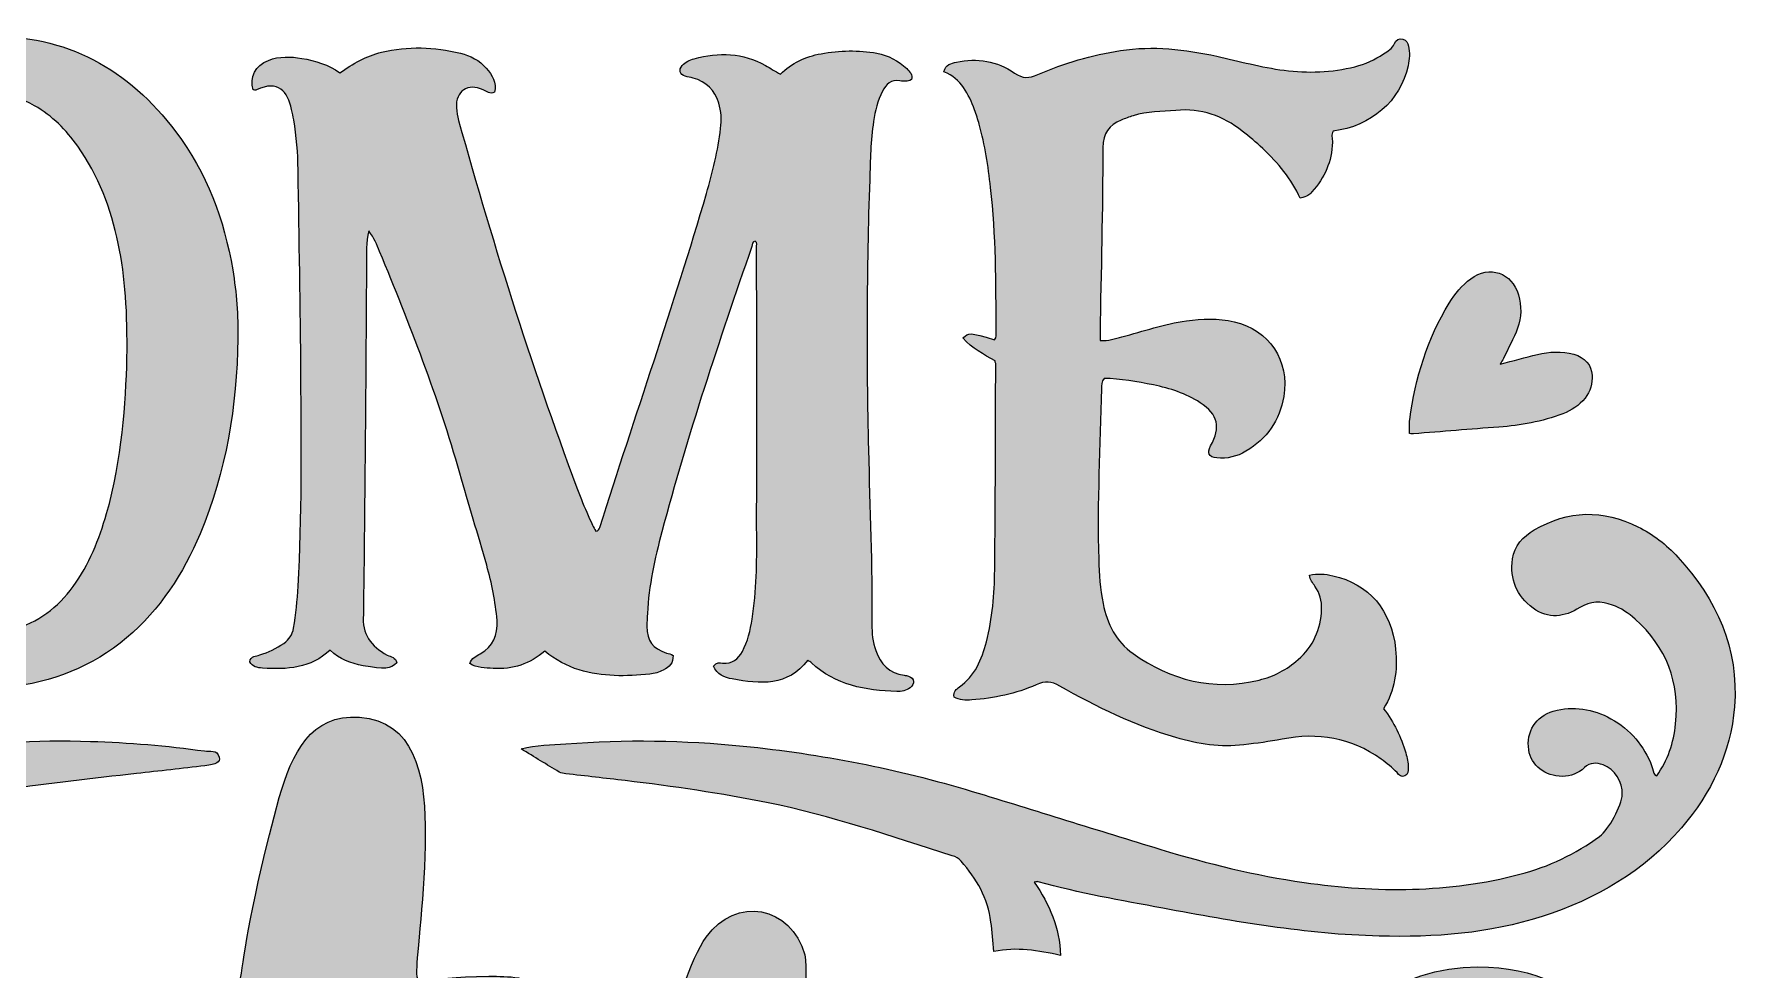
# Model space of a CAD drawing. Header units: inches. Extents: x 38 to 1024, y -1034 to -45.
# Drawn here: x 431 to 1024, y -369 to -45 of the extents above; entities that cross this region are included whole.
import ezdxf

# ---------------------------------------------------------------- set-up
doc = ezdxf.new("R2010")
doc.units = ezdxf.units.IN
doc.header["$MEASUREMENT"] = 0
doc.layers.add('Layer 1', color=7, linetype='Continuous')

# ---------------------------------------------------------------- blocks, each defined once
blk = doc.blocks.new('block 6')
at = {"layer": 'Layer 1', "true_color": 0x2b568d}
h = blk.add_hatch(color=167, dxfattribs=at)
h.dxf.hatch_style = 2
edge = h.paths.add_edge_path()
edge.add_spline(control_points=[(479.91, -78.75), (463.51, -57.09), (442.11, -44.99), (414.37, -45.73), (393.4, -46.29), (375.93, -54.36), (362.31, -70.43), (353.99, -80.24), (348.21, -91.49), (344.13, -103.6), (333.36, -135.49), (332.42, -167.88), (339.7, -200.58), (343.19, -216.27), (349.01, -231.01), (358.68, -244.01), (367.2, -255.46), (377.93, -263.99), (391.64, -268.41), (401.43, -271.56), (411.44, -272.09), (421.64, -270.98), (437.08, -269.29), (450.93, -263.93), (462.84, -253.86), (474.45, -244.06), (482.45, -231.69), (488.3, -217.84), (497.41, -196.27), (500.97, -173.61), (501.37, -150.35), (501.51, -142.36), (500.91, -134.43), (499.58, -126.56), (496.64, -109.14), (490.63, -92.91), (479.91, -78.75)], knot_values=[0, 0, 0, 0, 1, 1, 1, 2, 2, 2, 3, 3, 3, 4, 4, 4, 5, 5, 5, 6, 6, 6, 7, 7, 7, 8, 8, 8, 9, 9, 9, 10, 10, 10, 11, 11, 11, 12, 12, 12, 12], degree=3, periodic=1)
edge = h.paths.add_edge_path()
edge.add_spline(control_points=[(462.98, -157.04), (462.57, -172.68), (461.31, -192.02), (455.91, -210.85), (453.34, -219.85), (449.89, -228.46), (444.34, -236.08), (439.02, -243.37), (432.26, -248.62), (423.33, -250.93), (414.07, -253.33), (406.01, -251.31), (398.95, -244.98), (394.16, -240.69), (390.62, -235.46), (387.73, -229.77), (382.3, -219.09), (379.3, -207.64), (377.31, -195.9), (374.45, -179.09), (373.57, -162.13), (374.21, -145.12), (374.82, -128.73), (377.43, -112.67), (383.85, -97.43), (387.28, -89.29), (391.69, -81.75), (398.16, -75.6), (403.37, -70.65), (409.35, -67.3), (416.68, -66.53), (421.87, -65.99), (426.56, -67.14), (431, -69.71), (437.08, -73.21), (441.89, -78.08), (445.93, -83.72), (453.21, -93.87), (457.37, -105.33), (459.94, -117.45), (462.44, -129.25), (463.16, -141.21), (462.98, -157.04)], knot_values=[0, 0, 0, 0, 1, 1, 1, 2, 2, 2, 3, 3, 3, 4, 4, 4, 5, 5, 5, 6, 6, 6, 7, 7, 7, 8, 8, 8, 9, 9, 9, 10, 10, 10, 11, 11, 11, 12, 12, 12, 13, 13, 13, 14, 14, 14, 14], degree=3, periodic=1)
h = blk.add_hatch(color=167, dxfattribs=at)
h.dxf.hatch_style = 2
edge = h.paths.add_edge_path()
edge.add_spline(control_points=[(897.98, -278.39), (901.88, -272.05), (902.86, -265.09), (902.15, -257.79), (900.84, -244.45), (892.91, -235.13), (880.38, -232.37), (877.79, -231.8), (875.15, -231.45), (872.32, -232.21), (872.53, -233.88), (873.47, -234.87), (874.21, -235.94), (875.88, -238.36), (876.64, -241.03), (876.54, -243.96), (876.3, -250.93), (873.61, -256.76), (868.4, -261.41), (864.5, -264.9), (859.96, -267.23), (854.91, -268.46), (838.91, -272.37), (824.42, -268.52), (811.24, -259.31), (805.35, -255.2), (802.31, -248.98), (800.87, -242.01), (799.82, -236.96), (799.58, -231.84), (799.39, -226.72), (798.69, -207.01), (799.94, -187.33), (800.32, -167.63), (800.34, -166.47), (800.21, -165.22), (801.2, -164.06), (806.94, -164.24), (812.65, -165.13), (818.31, -166.34), (824.01, -167.56), (829.56, -169.21), (834.46, -172.49), (840.74, -176.68), (841.72, -180.86), (838.1, -187.46), (836.77, -189.88), (837.47, -191.32), (840.22, -191.6), (843.82, -191.96), (847.22, -191.14), (850.32, -189.3), (857.59, -184.99), (861.98, -178.61), (863.41, -170.29), (865.54, -157.96), (858.38, -147.3), (846.21, -144.5), (840.74, -143.24), (835.23, -143.37), (829.72, -144.13), (822.08, -145.19), (814.82, -147.81), (807.38, -149.7), (805.05, -150.29), (802.77, -151.21), (799.82, -150.91), (799.82, -149.89), (799.81, -149.24), (799.82, -148.58), (800.19, -127.13), (800.74, -105.68), (800.81, -84.23), (800.82, -79.17), (802.93, -76.47), (807.13, -74.7), (808.49, -74.13), (809.89, -73.62), (811.3, -73.18), (816.12, -71.69), (821.14, -71.77), (826.11, -71.32), (834.81, -70.54), (842.34, -73.19), (849.07, -78.49), (851.5, -80.41), (853.9, -82.4), (856.14, -84.53), (861.44, -89.55), (866.13, -95.07), (869.16, -101.73), (871.9, -100.83), (871.95, -100.87), (873.15, -99.53), (877.55, -94.65), (880.12, -89.01), (880.26, -82.35), (880.28, -81.06), (879.76, -79.69), (880.53, -78.48), (893.68, -76.9), (903.8, -68.05), (906.47, -55.88), (906.97, -53.6), (907.1, -51.33), (906.58, -49.07), (906.34, -48.01), (905.92, -46.94), (904.68, -46.67), (903.31, -46.38), (902.2, -46.9), (901.71, -48.18), (901.01, -49.99), (899.42, -50.79), (898, -51.76), (894.96, -53.82), (891.63, -55.3), (888.08, -56.2), (880, -58.26), (871.8, -58.47), (863.57, -57.44), (855.66, -56.46), (847.99, -54.26), (840.22, -52.57), (829.21, -50.18), (818.15, -48.9), (806.89, -50.61), (796.96, -52.11), (787.43, -55), (778.24, -58.96), (775.23, -60.26), (773.08, -60.36), (770.19, -58.39), (764.17, -54.29), (757.31, -53.03), (750.09, -54.62), (748.32, -55.01), (746.42, -55.44), (745.79, -57.93), (751.85, -60.43), (754.31, -65.66), (756.39, -71.15), (757.01, -72.79), (757.52, -74.47), (758, -76.15), (760.04, -83.31), (761.11, -90.65), (761.94, -98.03), (763.79, -114.55), (763.84, -131.15), (763.84, -147.75), (763.84, -148.75), (764.18, -149.88), (763.28, -150.71), (754.49, -148.11), (754.49, -148.11), (752.36, -150.05), (755.38, -153.79), (759.71, -155.74), (763.48, -158.05), (763.61, -158.61), (763.72, -158.87), (763.72, -159.12), (763.63, -182.88), (763.63, -206.63), (763.36, -230.38), (763.26, -238.73), (762.6, -247.08), (760.49, -255.24), (758.89, -261.38), (756.55, -267), (751.13, -270.86), (750.09, -271.6), (748.88, -272.47), (749.34, -274.37), (751.16, -275.47), (753.3, -275.49), (755.43, -275.34), (763.15, -274.78), (770.69, -273.24), (777.75, -270.07), (780.79, -268.7), (783.02, -268.92), (785.87, -270.55), (798.65, -277.85), (811.88, -284.19), (826.07, -288.36), (833.8, -290.63), (841.6, -291.86), (849.63, -290.89), (854.05, -290.36), (858.47, -289.79), (862.84, -288.94), (875.23, -286.52), (886.71, -288.32), (897.09, -295.8), (899.07, -297.22), (900.97, -298.72), (902.63, -300.51), (903.37, -301.31), (904.1, -302.22), (905.37, -301.63), (906.57, -301.07), (906.52, -299.88), (906.52, -298.83), (906.5, -297.07), (906.18, -295.35), (905.67, -293.66), (904.03, -288.18), (901.6, -283.1), (897.98, -278.39)], knot_values=[0, 0, 0, 0, 1, 1, 1, 2, 2, 2, 3, 3, 3, 4, 4, 4, 5, 5, 5, 6, 6, 6, 7, 7, 7, 8, 8, 8, 9, 9, 9, 10, 10, 10, 11, 11, 11, 12, 12, 12, 13, 13, 13, 14, 14, 14, 15, 15, 15, 16, 16, 16, 17, 17, 17, 18, 18, 18, 19, 19, 19, 20, 20, 20, 21, 21, 21, 22, 22, 22, 23, 23, 23, 24, 24, 24, 25, 25, 25, 26, 26, 26, 27, 27, 27, 28, 28, 28, 29, 29, 29, 30, 30, 30, 31, 31, 31, 32, 32, 32, 33, 33, 33, 34, 34, 34, 35, 35, 35, 36, 36, 36, 37, 37, 37, 38, 38, 38, 39, 39, 39, 40, 40, 40, 41, 41, 41, 42, 42, 42, 43, 43, 43, 44, 44, 44, 45, 45, 45, 46, 46, 46, 47, 47, 47, 48, 48, 48, 49, 49, 49, 50, 50, 50, 51, 51, 51, 52, 52, 52, 53, 53, 53, 54, 54, 54, 55, 55, 55, 56, 56, 56, 57, 57, 57, 58, 58, 58, 59, 59, 59, 60, 60, 60, 61, 61, 61, 62, 62, 62, 63, 63, 63, 64, 64, 64, 65, 65, 65, 66, 66, 66, 67, 67, 67, 68, 68, 68, 69, 69, 69, 70, 70, 70, 70], degree=3, periodic=1)
h = blk.add_hatch(color=167, dxfattribs=at)
h.dxf.hatch_style = 2
edge = h.paths.add_edge_path()
edge.add_spline(control_points=[(733.57, -267.11), (733.08, -266.92), (732.52, -266.9), (731.98, -266.83), (726.88, -266.1), (723.83, -263.01), (722.18, -258.3), (721.13, -255.33), (720.81, -252.26), (720.84, -249.14), (721.01, -229.03), (720.14, -208.93), (719.66, -188.83), (718.93, -157.65), (719.02, -126.49), (720.08, -95.33), (720.3, -88.59), (720.44, -81.83), (721.41, -75.14), (721.94, -71.52), (722.86, -68.01), (724.49, -64.71), (725.74, -62.18), (727.5, -60.65), (730.57, -61.09), (731.86, -61.27), (733.26, -61.52), (734.51, -60.69), (735.1, -58.94), (733.98, -57.85), (732.89, -56.87), (729.94, -54.21), (726.52, -52.21), (722.6, -51.54), (716.17, -50.44), (709.7, -50.5), (703.26, -51.71), (697.87, -52.72), (693.04, -54.92), (689.16, -58.83), (687.26, -57.71), (685.66, -56.73), (684.03, -55.8), (676.15, -51.3), (667.86, -51.13), (659.35, -53.47), (657.78, -53.89), (656.24, -54.47), (655.18, -55.8), (653.89, -57.4), (654.33, -58.89), (656.24, -59.48), (657.14, -59.75), (658.09, -59.86), (659, -60.12), (663.48, -61.44), (666.51, -64.31), (667.83, -68.78), (668.68, -71.64), (668.87, -74.59), (668.49, -77.6), (667.54, -85.26), (665.73, -92.72), (663.58, -100.1), (652.24, -138.94), (638.88, -177.13), (626.62, -215.67), (626.43, -216.24), (626.3, -216.98), (625.27, -216.91), (624.91, -216.25), (624.48, -215.57), (624.15, -214.84), (622.83, -211.88), (621.41, -208.97), (620.27, -205.94), (603.93, -162.93), (590.11, -119.1), (577.78, -74.79), (577.38, -73.37), (577.14, -71.88), (577.04, -70.41), (576.64, -64.61), (581, -61.72), (586.31, -64.23), (587.49, -64.78), (588.54, -65.82), (590.19, -65.04), (591.02, -61.72), (589.37, -59.13), (587.35, -56.75), (585, -53.97), (581.82, -52.42), (578.38, -51.55), (569.34, -49.27), (560.26, -49.06), (551.14, -51.21), (545.79, -52.47), (541.16, -55.17), (536.72, -58.37), (532.69, -55.45), (528.19, -54.1), (523.52, -53.33), (519.64, -52.7), (515.71, -52.53), (511.94, -54.02), (507.4, -55.8), (505.33, -59.86), (506.65, -64.25), (507.02, -64.25), (507.48, -64.38), (507.81, -64.23), (515.32, -60.66), (518.6, -64.77), (519.97, -71.04), (520.23, -72.22), (520.52, -73.4), (520.72, -74.6), (521.69, -80.33), (522.12, -86.11), (522.21, -91.92), (522.55, -115.67), (523.04, -139.41), (523.17, -163.16), (523.31, -187.45), (523.61, -211.75), (522.21, -236.03), (521.93, -240.87), (521.5, -245.71), (520.64, -250.5), (520.24, -252.75), (519.17, -254.46), (517.27, -255.78), (514.69, -257.57), (511.93, -258.87), (508.93, -259.79), (507.64, -260.18), (505.86, -260.11), (505.45, -262.11), (506.41, -263.91), (508.17, -264.21), (509.9, -264.33), (518.39, -264.94), (526.62, -264.43), (533.26, -258.09), (536.6, -261.36), (540.53, -262.74), (544.69, -263.5), (552.24, -264.89), (554.17, -264.68), (556.38, -262.46), (556.05, -260.65), (554.33, -260.46), (553.1, -259.81), (547.43, -256.83), (544.27, -252.44), (544.81, -245.81), (544.88, -244.87), (544.85, -243.92), (544.86, -242.97), (545.08, -221.92), (545.33, -200.87), (545.51, -179.82), (545.68, -161.33), (545.73, -142.84), (545.93, -124.35), (545.97, -120.78), (545.69, -117.15), (546.66, -113), (548.55, -115.46), (549.49, -117.84), (550.45, -120.14), (560.9, -145.3), (570.75, -170.68), (578.19, -196.93), (581.21, -207.56), (584.5, -218.12), (587.5, -228.76), (589.25, -234.99), (590.57, -241.33), (591.07, -247.82), (591.46, -252.87), (589.7, -256.75), (585.27, -259.39), (583.92, -260.19), (582.32, -260.81), (581.61, -262.8), (584.15, -264.29), (586.96, -264.25), (589.76, -264.43), (596.51, -264.87), (602.47, -262.87), (607.62, -258.5), (611.35, -261.48), (615.24, -263.66), (619.52, -264.96), (627.55, -267.4), (635.77, -267.24), (644, -266.43), (645.57, -266.27), (647.17, -265.7), (648.61, -265.02), (650.66, -264.07), (652.18, -262.58), (652, -260.02), (651.39, -259.36), (650.52, -259.37), (649.77, -259.12), (644.9, -257.49), (643.06, -255.03), (642.97, -249.86), (642.94, -248.38), (643.09, -246.9), (643.15, -245.42), (643.58, -235.79), (645.69, -226.45), (648.14, -217.18), (656.96, -183.79), (668, -151.09), (679.26, -118.46), (679.51, -117.75), (679.43, -116.79), (680.48, -116.55), (681.21, -117.15), (680.92, -118), (680.92, -118.72), (680.98, -141.4), (681.03, -164.07), (681.05, -186.75), (681.05, -197.14), (680.89, -207.53), (680.97, -217.92), (681.05, -227.78), (680.95, -237.62), (679.39, -247.39), (678.76, -251.26), (677.91, -255.08), (676, -258.56), (674.54, -261.23), (672.51, -263), (669.18, -262.59), (668.13, -262.46), (667.01, -262.32), (666.05, -263.61), (667.08, -266.6), (669.84, -267.6), (672.51, -268.1), (682.16, -269.92), (691.69, -270.69), (698.64, -261.64), (699.26, -262.04), (699.63, -262.2), (699.91, -262.46), (708.22, -270.36), (718.63, -272.05), (729.47, -272.41), (731.1, -272.47), (732.73, -272.15), (734.08, -271.14), (735.85, -269.82), (735.59, -267.87), (733.57, -267.11)], knot_values=[0, 0, 0, 0, 1, 1, 1, 2, 2, 2, 3, 3, 3, 4, 4, 4, 5, 5, 5, 6, 6, 6, 7, 7, 7, 8, 8, 8, 9, 9, 9, 10, 10, 10, 11, 11, 11, 12, 12, 12, 13, 13, 13, 14, 14, 14, 15, 15, 15, 16, 16, 16, 17, 17, 17, 18, 18, 18, 19, 19, 19, 20, 20, 20, 21, 21, 21, 22, 22, 22, 23, 23, 23, 24, 24, 24, 25, 25, 25, 26, 26, 26, 27, 27, 27, 28, 28, 28, 29, 29, 29, 30, 30, 30, 31, 31, 31, 32, 32, 32, 33, 33, 33, 34, 34, 34, 35, 35, 35, 36, 36, 36, 37, 37, 37, 38, 38, 38, 39, 39, 39, 40, 40, 40, 41, 41, 41, 42, 42, 42, 43, 43, 43, 44, 44, 44, 45, 45, 45, 46, 46, 46, 47, 47, 47, 48, 48, 48, 49, 49, 49, 50, 50, 50, 51, 51, 51, 52, 52, 52, 53, 53, 53, 54, 54, 54, 55, 55, 55, 56, 56, 56, 57, 57, 57, 58, 58, 58, 59, 59, 59, 60, 60, 60, 61, 61, 61, 62, 62, 62, 63, 63, 63, 64, 64, 64, 65, 65, 65, 66, 66, 66, 67, 67, 67, 68, 68, 68, 69, 69, 69, 70, 70, 70, 71, 71, 71, 72, 72, 72, 73, 73, 73, 74, 74, 74, 75, 75, 75, 76, 76, 76, 77, 77, 77, 78, 78, 78, 79, 79, 79, 80, 80, 80, 81, 81, 81, 82, 82, 82, 83, 83, 83, 84, 84, 84, 85, 85, 85, 86, 86, 86, 87, 87, 87, 87], degree=3, periodic=1)
at = {"layer": 'Layer 1', "lineweight": 0}
for points, knots in [([(479.91, -78.75), (463.51, -57.09), (442.11, -44.99), (414.37, -45.73), (393.4, -46.29), (375.93, -54.36), (362.31, -70.43), (353.99, -80.24), (348.21, -91.49), (344.13, -103.6), (333.36, -135.49), (332.42, -167.88), (339.7, -200.58), (343.19, -216.27), (349.01, -231.01), (358.68, -244.01), (367.2, -255.46), (377.93, -263.99), (391.64, -268.41), (401.43, -271.56), (411.44, -272.09), (421.64, -270.98), (437.08, -269.29), (450.93, -263.93), (462.84, -253.86), (474.45, -244.06), (482.45, -231.69), (488.3, -217.84), (497.41, -196.27), (500.97, -173.61), (501.37, -150.35), (501.51, -142.36), (500.91, -134.43), (499.58, -126.56), (496.64, -109.14), (490.63, -92.91), (479.91, -78.75)], [0, 0, 0, 0, 1, 1, 1, 2, 2, 2, 3, 3, 3, 4, 4, 4, 5, 5, 5, 6, 6, 6, 7, 7, 7, 8, 8, 8, 9, 9, 9, 10, 10, 10, 11, 11, 11, 12, 12, 12, 12]), ([(897.98, -278.39), (901.88, -272.05), (902.86, -265.09), (902.15, -257.79), (900.84, -244.45), (892.91, -235.13), (880.38, -232.37), (877.79, -231.8), (875.15, -231.45), (872.32, -232.21), (872.53, -233.88), (873.47, -234.87), (874.21, -235.94), (875.88, -238.36), (876.64, -241.03), (876.54, -243.96), (876.3, -250.93), (873.61, -256.76), (868.4, -261.41), (864.5, -264.9), (859.96, -267.23), (854.91, -268.46), (838.91, -272.37), (824.42, -268.52), (811.24, -259.31), (805.35, -255.2), (802.31, -248.98), (800.87, -242.01), (799.82, -236.96), (799.58, -231.84), (799.39, -226.72), (798.69, -207.01), (799.94, -187.33), (800.32, -167.63), (800.34, -166.47), (800.21, -165.22), (801.2, -164.06), (806.94, -164.24), (812.65, -165.13), (818.31, -166.34), (824.01, -167.56), (829.56, -169.21), (834.46, -172.49), (840.74, -176.68), (841.72, -180.86), (838.1, -187.46), (836.77, -189.88), (837.47, -191.32), (840.22, -191.6), (843.82, -191.96), (847.22, -191.14), (850.32, -189.3), (857.59, -184.99), (861.98, -178.61), (863.41, -170.29), (865.54, -157.96), (858.38, -147.3), (846.21, -144.5), (840.74, -143.24), (835.23, -143.37), (829.72, -144.13), (822.08, -145.19), (814.82, -147.81), (807.38, -149.7), (805.05, -150.29), (802.77, -151.21), (799.82, -150.91), (799.82, -149.89), (799.81, -149.24), (799.82, -148.58), (800.19, -127.13), (800.74, -105.68), (800.81, -84.23), (800.82, -79.17), (802.93, -76.47), (807.13, -74.7), (808.49, -74.13), (809.89, -73.62), (811.3, -73.18), (816.12, -71.69), (821.14, -71.77), (826.11, -71.32), (834.81, -70.54), (842.34, -73.19), (849.07, -78.49), (851.5, -80.41), (853.9, -82.4), (856.14, -84.53), (861.44, -89.55), (866.13, -95.07), (869.16, -101.73), (871.9, -100.83), (871.95, -100.87), (873.15, -99.53), (877.55, -94.65), (880.12, -89.01), (880.26, -82.35), (880.28, -81.06), (879.76, -79.69), (880.53, -78.48), (893.68, -76.9), (903.8, -68.05), (906.47, -55.88), (906.97, -53.6), (907.1, -51.33), (906.58, -49.07), (906.34, -48.01), (905.92, -46.94), (904.68, -46.67), (903.31, -46.38), (902.2, -46.9), (901.71, -48.18), (901.01, -49.99), (899.42, -50.79), (898, -51.76), (894.96, -53.82), (891.63, -55.3), (888.08, -56.2), (880, -58.26), (871.8, -58.47), (863.57, -57.44), (855.66, -56.46), (847.99, -54.26), (840.22, -52.57), (829.21, -50.18), (818.15, -48.9), (806.89, -50.61), (796.96, -52.11), (787.43, -55), (778.24, -58.96), (775.23, -60.26), (773.08, -60.36), (770.19, -58.39), (764.17, -54.29), (757.31, -53.03), (750.09, -54.62), (748.32, -55.01), (746.42, -55.44), (745.79, -57.93), (751.85, -60.43), (754.31, -65.66), (756.39, -71.15), (757.01, -72.79), (757.52, -74.47), (758, -76.15), (760.04, -83.31), (761.11, -90.65), (761.94, -98.03), (763.79, -114.55), (763.84, -131.15), (763.84, -147.75), (763.84, -148.75), (764.18, -149.88), (763.28, -150.71), (754.49, -148.11), (754.49, -148.11), (752.36, -150.05), (755.38, -153.79), (759.71, -155.74), (763.48, -158.05), (763.61, -158.61), (763.72, -158.87), (763.72, -159.12), (763.63, -182.88), (763.63, -206.63), (763.36, -230.38), (763.26, -238.73), (762.6, -247.08), (760.49, -255.24), (758.89, -261.38), (756.55, -267), (751.13, -270.86), (750.09, -271.6), (748.88, -272.47), (749.34, -274.37), (751.16, -275.47), (753.3, -275.49), (755.43, -275.34), (763.15, -274.78), (770.69, -273.24), (777.75, -270.07), (780.79, -268.7), (783.02, -268.92), (785.87, -270.55), (798.65, -277.85), (811.88, -284.19), (826.07, -288.36), (833.8, -290.63), (841.6, -291.86), (849.63, -290.89), (854.05, -290.36), (858.47, -289.79), (862.84, -288.94), (875.23, -286.52), (886.71, -288.32), (897.09, -295.8), (899.07, -297.22), (900.97, -298.72), (902.63, -300.51), (903.37, -301.31), (904.1, -302.22), (905.37, -301.63), (906.57, -301.07), (906.52, -299.88), (906.52, -298.83), (906.5, -297.07), (906.18, -295.35), (905.67, -293.66), (904.03, -288.18), (901.6, -283.1), (897.98, -278.39)], [0, 0, 0, 0, 1, 1, 1, 2, 2, 2, 3, 3, 3, 4, 4, 4, 5, 5, 5, 6, 6, 6, 7, 7, 7, 8, 8, 8, 9, 9, 9, 10, 10, 10, 11, 11, 11, 12, 12, 12, 13, 13, 13, 14, 14, 14, 15, 15, 15, 16, 16, 16, 17, 17, 17, 18, 18, 18, 19, 19, 19, 20, 20, 20, 21, 21, 21, 22, 22, 22, 23, 23, 23, 24, 24, 24, 25, 25, 25, 26, 26, 26, 27, 27, 27, 28, 28, 28, 29, 29, 29, 30, 30, 30, 31, 31, 31, 32, 32, 32, 33, 33, 33, 34, 34, 34, 35, 35, 35, 36, 36, 36, 37, 37, 37, 38, 38, 38, 39, 39, 39, 40, 40, 40, 41, 41, 41, 42, 42, 42, 43, 43, 43, 44, 44, 44, 45, 45, 45, 46, 46, 46, 47, 47, 47, 48, 48, 48, 49, 49, 49, 50, 50, 50, 51, 51, 51, 52, 52, 52, 53, 53, 53, 54, 54, 54, 55, 55, 55, 56, 56, 56, 57, 57, 57, 58, 58, 58, 59, 59, 59, 60, 60, 60, 61, 61, 61, 62, 62, 62, 63, 63, 63, 64, 64, 64, 65, 65, 65, 66, 66, 66, 67, 67, 67, 68, 68, 68, 69, 69, 69, 70, 70, 70, 70]), ([(733.57, -267.11), (733.08, -266.92), (732.52, -266.9), (731.98, -266.83), (726.88, -266.1), (723.83, -263.01), (722.18, -258.3), (721.13, -255.33), (720.81, -252.26), (720.84, -249.14), (721.01, -229.03), (720.14, -208.93), (719.66, -188.83), (718.93, -157.65), (719.02, -126.49), (720.08, -95.33), (720.3, -88.59), (720.44, -81.83), (721.41, -75.14), (721.94, -71.52), (722.86, -68.01), (724.49, -64.71), (725.74, -62.18), (727.5, -60.65), (730.57, -61.09), (731.86, -61.27), (733.26, -61.52), (734.51, -60.69), (735.1, -58.94), (733.98, -57.85), (732.89, -56.87), (729.94, -54.21), (726.52, -52.21), (722.6, -51.54), (716.17, -50.44), (709.7, -50.5), (703.26, -51.71), (697.87, -52.72), (693.04, -54.92), (689.16, -58.83), (687.26, -57.71), (685.66, -56.73), (684.03, -55.8), (676.15, -51.3), (667.86, -51.13), (659.35, -53.47), (657.78, -53.89), (656.24, -54.47), (655.18, -55.8), (653.89, -57.4), (654.33, -58.89), (656.24, -59.48), (657.14, -59.75), (658.09, -59.86), (659, -60.12), (663.48, -61.44), (666.51, -64.31), (667.83, -68.78), (668.68, -71.64), (668.87, -74.59), (668.49, -77.6), (667.54, -85.26), (665.73, -92.72), (663.58, -100.1), (652.24, -138.94), (638.88, -177.13), (626.62, -215.67), (626.43, -216.24), (626.3, -216.98), (625.27, -216.91), (624.91, -216.25), (624.48, -215.57), (624.15, -214.84), (622.83, -211.88), (621.41, -208.97), (620.27, -205.94), (603.93, -162.93), (590.11, -119.1), (577.78, -74.79), (577.38, -73.37), (577.14, -71.88), (577.04, -70.41), (576.64, -64.61), (581, -61.72), (586.31, -64.23), (587.49, -64.78), (588.54, -65.82), (590.19, -65.04), (591.02, -61.72), (589.37, -59.13), (587.35, -56.75), (585, -53.97), (581.82, -52.42), (578.38, -51.55), (569.34, -49.27), (560.26, -49.06), (551.14, -51.21), (545.79, -52.47), (541.16, -55.17), (536.72, -58.37), (532.69, -55.45), (528.19, -54.1), (523.52, -53.33), (519.64, -52.7), (515.71, -52.53), (511.94, -54.02), (507.4, -55.8), (505.33, -59.86), (506.65, -64.25), (507.02, -64.25), (507.48, -64.38), (507.81, -64.23), (515.32, -60.66), (518.6, -64.77), (519.97, -71.04), (520.23, -72.22), (520.52, -73.4), (520.72, -74.6), (521.69, -80.33), (522.12, -86.11), (522.21, -91.92), (522.55, -115.67), (523.04, -139.41), (523.17, -163.16), (523.31, -187.45), (523.61, -211.75), (522.21, -236.03), (521.93, -240.87), (521.5, -245.71), (520.64, -250.5), (520.24, -252.75), (519.17, -254.46), (517.27, -255.78), (514.69, -257.57), (511.93, -258.87), (508.93, -259.79), (507.64, -260.18), (505.86, -260.11), (505.45, -262.11), (506.41, -263.91), (508.17, -264.21), (509.9, -264.33), (518.39, -264.94), (526.62, -264.43), (533.26, -258.09), (536.6, -261.36), (540.53, -262.74), (544.69, -263.5), (552.24, -264.89), (554.17, -264.68), (556.38, -262.46), (556.05, -260.65), (554.33, -260.46), (553.1, -259.81), (547.43, -256.83), (544.27, -252.44), (544.81, -245.81), (544.88, -244.87), (544.85, -243.92), (544.86, -242.97), (545.08, -221.92), (545.33, -200.87), (545.51, -179.82), (545.68, -161.33), (545.73, -142.84), (545.93, -124.35), (545.97, -120.78), (545.69, -117.15), (546.66, -113), (548.55, -115.46), (549.49, -117.84), (550.45, -120.14), (560.9, -145.3), (570.75, -170.68), (578.19, -196.93), (581.21, -207.56), (584.5, -218.12), (587.5, -228.76), (589.25, -234.99), (590.57, -241.33), (591.07, -247.82), (591.46, -252.87), (589.7, -256.75), (585.27, -259.39), (583.92, -260.19), (582.32, -260.81), (581.61, -262.8), (584.15, -264.29), (586.96, -264.25), (589.76, -264.43), (596.51, -264.87), (602.47, -262.87), (607.62, -258.5), (611.35, -261.48), (615.24, -263.66), (619.52, -264.96), (627.55, -267.4), (635.77, -267.24), (644, -266.43), (645.57, -266.27), (647.17, -265.7), (648.61, -265.02), (650.66, -264.07), (652.18, -262.58), (652, -260.02), (651.39, -259.36), (650.52, -259.37), (649.77, -259.12), (644.9, -257.49), (643.06, -255.03), (642.97, -249.86), (642.94, -248.38), (643.09, -246.9), (643.15, -245.42), (643.58, -235.79), (645.69, -226.45), (648.14, -217.18), (656.96, -183.79), (668, -151.09), (679.26, -118.46), (679.51, -117.75), (679.43, -116.79), (680.48, -116.55), (681.21, -117.15), (680.92, -118), (680.92, -118.72), (680.98, -141.4), (681.03, -164.07), (681.05, -186.75), (681.05, -197.14), (680.89, -207.53), (680.97, -217.92), (681.05, -227.78), (680.95, -237.62), (679.39, -247.39), (678.76, -251.26), (677.91, -255.08), (676, -258.56), (674.54, -261.23), (672.51, -263), (669.18, -262.59), (668.13, -262.46), (667.01, -262.32), (666.05, -263.61), (667.08, -266.6), (669.84, -267.6), (672.51, -268.1), (682.16, -269.92), (691.69, -270.69), (698.64, -261.64), (699.26, -262.04), (699.63, -262.2), (699.91, -262.46), (708.22, -270.36), (718.63, -272.05), (729.47, -272.41), (731.1, -272.47), (732.73, -272.15), (734.08, -271.14), (735.85, -269.82), (735.59, -267.87), (733.57, -267.11)], [0, 0, 0, 0, 1, 1, 1, 2, 2, 2, 3, 3, 3, 4, 4, 4, 5, 5, 5, 6, 6, 6, 7, 7, 7, 8, 8, 8, 9, 9, 9, 10, 10, 10, 11, 11, 11, 12, 12, 12, 13, 13, 13, 14, 14, 14, 15, 15, 15, 16, 16, 16, 17, 17, 17, 18, 18, 18, 19, 19, 19, 20, 20, 20, 21, 21, 21, 22, 22, 22, 23, 23, 23, 24, 24, 24, 25, 25, 25, 26, 26, 26, 27, 27, 27, 28, 28, 28, 29, 29, 29, 30, 30, 30, 31, 31, 31, 32, 32, 32, 33, 33, 33, 34, 34, 34, 35, 35, 35, 36, 36, 36, 37, 37, 37, 38, 38, 38, 39, 39, 39, 40, 40, 40, 41, 41, 41, 42, 42, 42, 43, 43, 43, 44, 44, 44, 45, 45, 45, 46, 46, 46, 47, 47, 47, 48, 48, 48, 49, 49, 49, 50, 50, 50, 51, 51, 51, 52, 52, 52, 53, 53, 53, 54, 54, 54, 55, 55, 55, 56, 56, 56, 57, 57, 57, 58, 58, 58, 59, 59, 59, 60, 60, 60, 61, 61, 61, 62, 62, 62, 63, 63, 63, 64, 64, 64, 65, 65, 65, 66, 66, 66, 67, 67, 67, 68, 68, 68, 69, 69, 69, 70, 70, 70, 71, 71, 71, 72, 72, 72, 73, 73, 73, 74, 74, 74, 75, 75, 75, 76, 76, 76, 77, 77, 77, 78, 78, 78, 79, 79, 79, 80, 80, 80, 81, 81, 81, 82, 82, 82, 83, 83, 83, 84, 84, 84, 85, 85, 85, 86, 86, 86, 87, 87, 87, 87]), ([(462.98, -157.04), (462.57, -172.68), (461.31, -192.02), (455.91, -210.85), (453.34, -219.85), (449.89, -228.46), (444.34, -236.08), (439.02, -243.37), (432.26, -248.62), (423.33, -250.93), (414.07, -253.33), (406.01, -251.31), (398.95, -244.98), (394.16, -240.69), (390.62, -235.46), (387.73, -229.77), (382.3, -219.09), (379.3, -207.64), (377.31, -195.9), (374.45, -179.09), (373.57, -162.13), (374.21, -145.12), (374.82, -128.73), (377.43, -112.67), (383.85, -97.43), (387.28, -89.29), (391.69, -81.75), (398.16, -75.6), (403.37, -70.65), (409.35, -67.3), (416.68, -66.53), (421.87, -65.99), (426.56, -67.14), (431, -69.71), (437.08, -73.21), (441.89, -78.08), (445.93, -83.72), (453.21, -93.87), (457.37, -105.33), (459.94, -117.45), (462.44, -129.25), (463.16, -141.21), (462.98, -157.04)], [0, 0, 0, 0, 1, 1, 1, 2, 2, 2, 3, 3, 3, 4, 4, 4, 5, 5, 5, 6, 6, 6, 7, 7, 7, 8, 8, 8, 9, 9, 9, 10, 10, 10, 11, 11, 11, 12, 12, 12, 13, 13, 13, 14, 14, 14, 14])]:
    blk.add_open_spline(points, degree=3, knots=knots, dxfattribs=at)
blk = doc.blocks.new('block 7')
at = {"layer": 'Layer 1', "true_color": 0x2b568d}
h = blk.add_hatch(color=167, dxfattribs=at)
h.dxf.hatch_style = 2
edge = h.paths.add_edge_path()
edge.add_spline(control_points=[(996.92, -511.3), (990.84, -528.6), (940.33, -638.03), (901.98, -638.03), (869.25, -638.03), (860.36, -603.42), (862.23, -564.14), (862.7, -559.46), (862.7, -559.46), (867.38, -560.4), (907.13, -567.88), (969.79, -522.05), (981.01, -432.26), (985.22, -397.19), (971.2, -367.73), (930.51, -367.73), (876.8, -367.73), (833.44, -436.6), (818.67, -508.98), (818.38, -509.44), (818.07, -509.86), (817.81, -510.36), (814.54, -516.91), (767.77, -630.55), (757.95, -630.55), (748.13, -630.55), (780.87, -511.76), (761.23, -477.16), (752.81, -462.19), (736.44, -457.52), (721.01, -465.93), (701.83, -476.69), (685.93, -504.28), (675.64, -522.52), (675.64, -522.52), (701.37, -378.48), (697.63, -363.52), (692.95, -346.68), (673.77, -342.94), (663.48, -357.44), (653.05, -371.92), (640, -428.48), (630.69, -489.34), (615.92, -523.94), (584.58, -606.89), (562.76, -629.21), (558.79, -633.18), (558.23, -633.18), (555.39, -628.07), (551.98, -621.26), (550.28, -613.88), (550.28, -605.94), (547.44, -557.7), (554.25, -462.93), (557.66, -424.9), (558.79, -414.69), (557.66, -418.09), (582.06, -415.82), (589.44, -415.26), (596.25, -414.69), (602.49, -411.85), (622.92, -402.77), (620.08, -376.1), (598.52, -371.56), (595.11, -370.99), (591.71, -370.99), (588.3, -370.99), (563.9, -370.99), (562.76, -376.1), (563.33, -367.59), (563.33, -361.91), (566.74, -336.94), (566.17, -318.78), (566.17, -301.19), (562.2, -282.46), (543.47, -281.32), (526.44, -280.19), (520.2, -293.81), (515.66, -309.13), (495.8, -382.91), (507.15, -378.37), (494.1, -380.07), (483.31, -382.34), (472.53, -384.04), (461.75, -385.75), (449.83, -388.01), (440.75, -394.83), (441.88, -406.17), (443.59, -416.96), (453.23, -420.93), (464.02, -421.5), (498.07, -422.07), (495.8, -419.8), (494.66, -430.01), (487.29, -507.76), (488.42, -510.6), (488.42, -542.95), (488.42, -562.81), (490.69, -582.67), (494.66, -602.53), (503.18, -644.53), (537.23, -688.8), (574.68, -668.36), (591.71, -658.72), (606.46, -636.02), (613.27, -617.86), (614.77, -614.08), (616.73, -609.25), (619, -603.71), (618.08, -630.94), (619.47, -652.19), (624.2, -661.41), (631.69, -676.38), (651.33, -677.78), (661.15, -664.22), (670.97, -650.19), (712.12, -520.18), (721.94, -520.18), (731.76, -520.18), (709.78, -623.07), (724.28, -655.8), (735.04, -679.18), (765.43, -679.18), (784.14, -653), (792.36, -641.19), (804.47, -616.75), (815.56, -591.62), (823.02, -638.25), (848.79, -673.57), (899.64, -673.57), (960.91, -673.57), (1000.19, -583.31), (1018.9, -519.25), (1024.04, -501.01), (1001.59, -498.2), (996.92, -511.3)], knot_values=[0, 0, 0, 0, 1, 1, 1, 2, 2, 2, 3, 3, 3, 4, 4, 4, 5, 5, 5, 6, 6, 6, 7, 7, 7, 8, 8, 8, 9, 9, 9, 10, 10, 10, 11, 11, 11, 12, 12, 12, 13, 13, 13, 14, 14, 14, 15, 15, 15, 16, 16, 16, 17, 17, 17, 18, 18, 18, 19, 19, 19, 20, 20, 20, 21, 21, 21, 22, 22, 22, 23, 23, 23, 24, 24, 24, 25, 25, 25, 26, 26, 26, 27, 27, 27, 28, 28, 28, 29, 29, 29, 30, 30, 30, 31, 31, 31, 32, 32, 32, 33, 33, 33, 34, 34, 34, 35, 35, 35, 36, 36, 36, 37, 37, 37, 38, 38, 38, 39, 39, 39, 40, 40, 40, 41, 41, 41, 42, 42, 42, 43, 43, 43, 44, 44, 44, 45, 45, 45, 45], degree=3, periodic=1)
edge = h.paths.add_edge_path()
edge.add_spline(control_points=[(871.58, -515.51), (872.05, -511.76), (883.28, -482.3), (897.31, -457.05), (905.26, -443.49), (921.16, -421.51), (935.65, -415.43), (938.46, -421.51), (937.99, -426.65), (937.52, -432.26), (927.23, -504.28), (868.31, -532.34), (871.58, -515.51)], knot_values=[0, 0, 0, 0, 1, 1, 1, 2, 2, 2, 3, 3, 3, 4, 4, 4, 4], degree=3, periodic=1)
at = {"layer": 'Layer 1', "lineweight": 0}
blk.add_open_spline([(996.92, -511.3), (990.84, -528.6), (940.33, -638.03), (901.98, -638.03), (869.25, -638.03), (860.36, -603.42), (862.23, -564.14), (862.7, -559.46), (862.7, -559.46), (867.38, -560.4), (907.13, -567.88), (969.79, -522.05), (981.01, -432.26), (985.22, -397.19), (971.2, -367.73), (930.51, -367.73), (876.8, -367.73), (833.44, -436.6), (818.67, -508.98), (818.38, -509.44), (818.07, -509.86), (817.81, -510.36), (814.54, -516.91), (767.77, -630.55), (757.95, -630.55), (748.13, -630.55), (780.87, -511.76), (761.23, -477.16), (752.81, -462.19), (736.44, -457.52), (721.01, -465.93), (701.83, -476.69), (685.93, -504.28), (675.64, -522.52), (675.64, -522.52), (701.37, -378.48), (697.63, -363.52), (692.95, -346.68), (673.77, -342.94), (663.48, -357.44), (653.05, -371.92), (640, -428.48), (630.69, -489.34), (615.92, -523.94), (584.58, -606.89), (562.76, -629.21), (558.79, -633.18), (558.23, -633.18), (555.39, -628.07), (551.98, -621.26), (550.28, -613.88), (550.28, -605.94), (547.44, -557.7), (554.25, -462.93), (557.66, -424.9), (558.79, -414.69), (557.66, -418.09), (582.06, -415.82), (589.44, -415.26), (596.25, -414.69), (602.49, -411.85), (622.92, -402.77), (620.08, -376.1), (598.52, -371.56), (595.11, -370.99), (591.71, -370.99), (588.3, -370.99), (563.9, -370.99), (562.76, -376.1), (563.33, -367.59), (563.33, -361.91), (566.74, -336.94), (566.17, -318.78), (566.17, -301.19), (562.2, -282.46), (543.47, -281.32), (526.44, -280.19), (520.2, -293.81), (515.66, -309.13), (495.8, -382.91), (507.15, -378.37), (494.1, -380.07), (483.31, -382.34), (472.53, -384.04), (461.75, -385.75), (449.83, -388.01), (440.75, -394.83), (441.88, -406.17), (443.59, -416.96), (453.23, -420.93), (464.02, -421.5), (498.07, -422.07), (495.8, -419.8), (494.66, -430.01), (487.29, -507.76), (488.42, -510.6), (488.42, -542.95), (488.42, -562.81), (490.69, -582.67), (494.66, -602.53), (503.18, -644.53), (537.23, -688.8), (574.68, -668.36), (591.71, -658.72), (606.46, -636.02), (613.27, -617.86), (614.77, -614.08), (616.73, -609.25), (619, -603.71), (618.08, -630.94), (619.47, -652.19), (624.2, -661.41), (631.69, -676.38), (651.33, -677.78), (661.15, -664.22), (670.97, -650.19), (712.12, -520.18), (721.94, -520.18), (731.76, -520.18), (709.78, -623.07), (724.28, -655.8), (735.04, -679.18), (765.43, -679.18), (784.14, -653), (792.36, -641.19), (804.47, -616.75), (815.56, -591.62), (823.02, -638.25), (848.79, -673.57), (899.64, -673.57), (960.91, -673.57), (1000.19, -583.31), (1018.9, -519.25), (1024.04, -501.01), (1001.59, -498.2), (996.92, -511.3)], degree=3, knots=[0, 0, 0, 0, 1, 1, 1, 2, 2, 2, 3, 3, 3, 4, 4, 4, 5, 5, 5, 6, 6, 6, 7, 7, 7, 8, 8, 8, 9, 9, 9, 10, 10, 10, 11, 11, 11, 12, 12, 12, 13, 13, 13, 14, 14, 14, 15, 15, 15, 16, 16, 16, 17, 17, 17, 18, 18, 18, 19, 19, 19, 20, 20, 20, 21, 21, 21, 22, 22, 22, 23, 23, 23, 24, 24, 24, 25, 25, 25, 26, 26, 26, 27, 27, 27, 28, 28, 28, 29, 29, 29, 30, 30, 30, 31, 31, 31, 32, 32, 32, 33, 33, 33, 34, 34, 34, 35, 35, 35, 36, 36, 36, 37, 37, 37, 38, 38, 38, 39, 39, 39, 40, 40, 40, 41, 41, 41, 42, 42, 42, 43, 43, 43, 44, 44, 44, 45, 45, 45, 45], dxfattribs=at)
blk = doc.blocks.new('block 8')
at = {"layer": 'Layer 1', "true_color": 0xd21b30}
h = blk.add_hatch(color=242, dxfattribs=at)
h.dxf.hatch_style = 2
edge = h.paths.add_edge_path()
edge.add_spline(control_points=[(908.29, -183.27), (918.16, -182.48), (928.03, -181.64), (937.91, -180.92), (945.49, -180.37), (952.88, -179.03), (960.01, -176.34), (963.07, -175.18), (965.66, -173.45), (967.72, -170.9), (969.61, -168.57), (970.24, -165.82), (970.14, -162.94), (970.03, -159.49), (967.61, -156.83), (963.83, -155.71), (959.63, -154.47), (955.38, -154.89), (951.22, -155.81), (947.01, -156.74), (942.87, -157.98), (938.33, -159.19), (938.8, -158.38), (939.19, -157.83), (939.47, -157.24), (941.14, -153.73), (943.01, -150.3), (944.38, -146.68), (945.79, -142.96), (945.71, -139.03), (944.64, -135.17), (942.52, -127.47), (934.57, -124.84), (928.15, -129.58), (925.04, -131.88), (922.7, -134.78), (920.72, -138.02), (913.13, -150.41), (908.96, -163.98), (907.02, -178.29), (906.8, -179.89), (906.97, -181.54), (906.96, -183.19), (907.59, -183.23), (907.95, -183.29), (908.29, -183.27)], knot_values=[0, 0, 0, 0, 1, 1, 1, 2, 2, 2, 3, 3, 3, 4, 4, 4, 5, 5, 5, 6, 6, 6, 7, 7, 7, 8, 8, 8, 9, 9, 9, 10, 10, 10, 11, 11, 11, 12, 12, 12, 13, 13, 13, 14, 14, 14, 15, 15, 15, 15], degree=3, periodic=1)
h = blk.add_hatch(color=242, dxfattribs=at)
h.dxf.hatch_style = 2
edge = h.paths.add_edge_path()
edge.add_spline(control_points=[(489.87, -293.02), (476.77, -291.19), (463.59, -290.07), (450.37, -289.69), (412.75, -288.6), (375.83, -293.5), (339.46, -302.88), (317.78, -308.47), (296.59, -315.65), (275.23, -322.29), (251.78, -329.58), (228.23, -336.41), (203.75, -339.32), (183.93, -341.67), (164.18, -341.64), (144.52, -337.91), (131.94, -335.52), (120.13, -331.26), (109.41, -324.06), (104.25, -320.59), (102, -315.44), (99.91, -310.07), (99.49, -309), (99.5, -307.66), (99.63, -306.48), (100.09, -302.54), (102.35, -299.79), (105.81, -298.05), (108.89, -296.51), (111.32, -297.67), (113.9, -299.69), (117.78, -302.72), (122.22, -302.63), (126.45, -300.3), (130.65, -297.99), (132.44, -294.22), (132.02, -289.47), (131.6, -284.71), (129.08, -281.4), (124.66, -279.71), (121.09, -278.35), (117.32, -277.94), (113.51, -278.56), (101.84, -280.44), (94.06, -287.17), (89.49, -297.91), (88.97, -299.13), (89.08, -300.63), (87.91, -301.54), (87.2, -301.3), (86.91, -300.69), (86.57, -300.12), (77.16, -284.01), (78.37, -260.66), (96.59, -246.19), (97.96, -245.11), (99.46, -244.16), (101.02, -243.37), (105.66, -241.01), (110.3, -240.8), (114.85, -243.7), (116.34, -244.65), (117.91, -245.41), (119.64, -245.8), (126.24, -247.29), (132.76, -243.76), (136.05, -236.9), (139.46, -229.8), (138.09, -222.26), (132.13, -217.97), (124.89, -212.75), (116.69, -210.38), (107.71, -211.31), (99.55, -212.15), (92.43, -215.54), (86.1, -220.64), (75.17, -229.46), (68.01, -240.85), (63.58, -254.07), (60.75, -262.51), (59.56, -271.19), (60.88, -280), (63.36, -296.63), (70.61, -311.02), (82.28, -323.14), (94.83, -336.19), (110.11, -344.75), (127.19, -350.24), (150.48, -357.73), (174.4, -358.11), (198.49, -356.29), (213.57, -355.16), (228.51, -352.93), (243.37, -350.2), (260.99, -346.96), (278.71, -344.14), (296.11, -339.73), (298.28, -339.18), (300.38, -338.2), (302.72, -338.3), (302.71, -338.58), (302.74, -338.75), (302.68, -338.85), (302.08, -339.89), (301.48, -340.94), (300.85, -341.96), (297.45, -347.46), (295.28, -353.28), (294.38, -359.44), (303.01, -350.96), (312, -345.41), (320.91, -342.62), (322.54, -338.92), (324.73, -335.43), (327.53, -332.18), (328.6, -330.93), (329.69, -329.84), (331.34, -329.32), (346.26, -324.66), (361.03, -319.53), (376.13, -315.47), (405.68, -307.54), (435.97, -304.18), (466.27, -300.83), (474.18, -299.96), (482.08, -299.07), (489.98, -298.11), (494.02, -297.62), (495.27, -296.88), (494.9, -295.21), (494.29, -292.39), (491.59, -293.27), (489.87, -293.02)], knot_values=[0, 0, 0, 0, 1, 1, 1, 2, 2, 2, 3, 3, 3, 4, 4, 4, 5, 5, 5, 6, 6, 6, 7, 7, 7, 8, 8, 8, 9, 9, 9, 10, 10, 10, 11, 11, 11, 12, 12, 12, 13, 13, 13, 14, 14, 14, 15, 15, 15, 16, 16, 16, 17, 17, 17, 18, 18, 18, 19, 19, 19, 20, 20, 20, 21, 21, 21, 22, 22, 22, 23, 23, 23, 24, 24, 24, 25, 25, 25, 26, 26, 26, 27, 27, 27, 28, 28, 28, 29, 29, 29, 30, 30, 30, 31, 31, 31, 32, 32, 32, 33, 33, 33, 34, 34, 34, 35, 35, 35, 36, 36, 36, 37, 37, 37, 38, 38, 38, 39, 39, 39, 40, 40, 40, 41, 41, 41, 42, 42, 42, 43, 43, 43, 44, 44, 44, 44], degree=3, periodic=1)
h = blk.add_hatch(color=242, dxfattribs=at)
h.dxf.hatch_style = 2
edge = h.paths.add_edge_path()
edge.add_spline(control_points=[(999.85, -225.89), (995.9, -221.58), (991.28, -218.06), (986.04, -215.43), (973.89, -209.3), (961.9, -209.69), (950.13, -216.52), (946.2, -218.8), (943.33, -221.97), (942.66, -226.55), (941.62, -233.55), (943.99, -239.39), (949.72, -243.56), (955.07, -247.45), (960.54, -246.79), (965.95, -243.37), (969.51, -241.11), (973.34, -241.11), (977.23, -242.51), (980.19, -243.59), (982.75, -245.33), (985.08, -247.4), (995.93, -257.09), (1000.55, -269.25), (999.09, -283.65), (998.43, -290.16), (996.33, -296.23), (992.52, -301.66), (992.26, -301.49), (992.14, -301.43), (992.05, -301.34), (991.24, -300.52), (991.25, -299.36), (990.88, -298.37), (988.14, -291.14), (983.42, -285.59), (976.68, -281.84), (970.4, -278.35), (963.71, -277.34), (956.73, -279.26), (950.7, -280.91), (947.27, -286.41), (948.23, -292.62), (949.07, -298.04), (953.9, -301.82), (959.83, -301.83), (962.84, -301.84), (965.37, -300.8), (967.52, -298.77), (969.46, -296.93), (971.7, -297.02), (973.94, -297.84), (977.96, -299.29), (980.82, -303.76), (980.61, -308.03), (980.43, -311.94), (975.97, -320.23), (972.77, -322.56), (964.4, -328.66), (955.21, -333.06), (945.18, -335.69), (920.49, -342.16), (895.54, -342.1), (870.47, -338.53), (853.62, -336.12), (837.14, -332.03), (820.87, -327.09), (799.08, -320.47), (777.37, -313.58), (755.57, -307), (729.68, -299.17), (703.24, -294.03), (676.34, -291.33), (655.89, -289.29), (635.38, -288.96), (614.88, -290.53), (609.9, -290.91), (604.82, -290.92), (599.41, -292.3), (604.12, -295.16), (608.36, -297.72), (612.59, -300.31), (613.32, -300.76), (614.11, -300.81), (614.91, -300.9), (621.74, -301.69), (628.58, -302.46), (635.41, -303.28), (652.02, -305.26), (668.56, -307.65), (684.96, -310.95), (706.7, -315.33), (727.58, -322.61), (748.65, -329.28), (749.82, -329.65), (750.89, -330.14), (751.73, -331.11), (757.05, -337.23), (761.07, -344), (762.07, -352.22), (762.48, -355.52), (762.75, -358.84), (763.11, -362.43), (770.93, -360.73), (778.35, -362.09), (786.19, -363.77), (785.78, -354.17), (782.33, -346.16), (777.08, -338.42), (777.93, -338.31), (778.21, -338.18), (778.44, -338.25), (792.61, -342.23), (807.09, -344.75), (821.54, -347.43), (846.34, -352.05), (871.18, -356.45), (896.49, -357.09), (915.61, -357.58), (934.52, -356.23), (952.86, -350.29), (971.56, -344.23), (988.1, -334.69), (1001.07, -319.64), (1011.47, -307.57), (1018.18, -293.63), (1019.45, -277.7), (1021.05, -257.55), (1013.25, -240.55), (999.85, -225.89)], knot_values=[0, 0, 0, 0, 1, 1, 1, 2, 2, 2, 3, 3, 3, 4, 4, 4, 5, 5, 5, 6, 6, 6, 7, 7, 7, 8, 8, 8, 9, 9, 9, 10, 10, 10, 11, 11, 11, 12, 12, 12, 13, 13, 13, 14, 14, 14, 15, 15, 15, 16, 16, 16, 17, 17, 17, 18, 18, 18, 19, 19, 19, 20, 20, 20, 21, 21, 21, 22, 22, 22, 23, 23, 23, 24, 24, 24, 25, 25, 25, 26, 26, 26, 27, 27, 27, 28, 28, 28, 29, 29, 29, 30, 30, 30, 31, 31, 31, 32, 32, 32, 33, 33, 33, 34, 34, 34, 35, 35, 35, 36, 36, 36, 37, 37, 37, 38, 38, 38, 39, 39, 39, 40, 40, 40, 41, 41, 41, 42, 42, 42, 43, 43, 43, 43], degree=3, periodic=1)
at = {"layer": 'Layer 1', "lineweight": 0}
for points, knots in [([(908.29, -183.27), (918.16, -182.48), (928.03, -181.64), (937.91, -180.92), (945.49, -180.37), (952.88, -179.03), (960.01, -176.34), (963.07, -175.18), (965.66, -173.45), (967.72, -170.9), (969.61, -168.57), (970.24, -165.82), (970.14, -162.94), (970.03, -159.49), (967.61, -156.83), (963.83, -155.71), (959.63, -154.47), (955.38, -154.89), (951.22, -155.81), (947.01, -156.74), (942.87, -157.98), (938.33, -159.19), (938.8, -158.38), (939.19, -157.83), (939.47, -157.24), (941.14, -153.73), (943.01, -150.3), (944.38, -146.68), (945.79, -142.96), (945.71, -139.03), (944.64, -135.17), (942.52, -127.47), (934.57, -124.84), (928.15, -129.58), (925.04, -131.88), (922.7, -134.78), (920.72, -138.02), (913.13, -150.41), (908.96, -163.98), (907.02, -178.29), (906.8, -179.89), (906.97, -181.54), (906.96, -183.19), (907.59, -183.23), (907.95, -183.29), (908.29, -183.27)], [0, 0, 0, 0, 1, 1, 1, 2, 2, 2, 3, 3, 3, 4, 4, 4, 5, 5, 5, 6, 6, 6, 7, 7, 7, 8, 8, 8, 9, 9, 9, 10, 10, 10, 11, 11, 11, 12, 12, 12, 13, 13, 13, 14, 14, 14, 15, 15, 15, 15]), ([(489.87, -293.02), (476.77, -291.19), (463.59, -290.07), (450.37, -289.69), (412.75, -288.6), (375.83, -293.5), (339.46, -302.88), (317.78, -308.47), (296.59, -315.65), (275.23, -322.29), (251.78, -329.58), (228.23, -336.41), (203.75, -339.32), (183.93, -341.67), (164.18, -341.64), (144.52, -337.91), (131.94, -335.52), (120.13, -331.26), (109.41, -324.06), (104.25, -320.59), (102, -315.44), (99.91, -310.07), (99.49, -309), (99.5, -307.66), (99.63, -306.48), (100.09, -302.54), (102.35, -299.79), (105.81, -298.05), (108.89, -296.51), (111.32, -297.67), (113.9, -299.69), (117.78, -302.72), (122.22, -302.63), (126.45, -300.3), (130.65, -297.99), (132.44, -294.22), (132.02, -289.47), (131.6, -284.71), (129.08, -281.4), (124.66, -279.71), (121.09, -278.35), (117.32, -277.94), (113.51, -278.56), (101.84, -280.44), (94.06, -287.17), (89.49, -297.91), (88.97, -299.13), (89.08, -300.63), (87.91, -301.54), (87.2, -301.3), (86.91, -300.69), (86.57, -300.12), (77.16, -284.01), (78.37, -260.66), (96.59, -246.19), (97.96, -245.11), (99.46, -244.16), (101.02, -243.37), (105.66, -241.01), (110.3, -240.8), (114.85, -243.7), (116.34, -244.65), (117.91, -245.41), (119.64, -245.8), (126.24, -247.29), (132.76, -243.76), (136.05, -236.9), (139.46, -229.8), (138.09, -222.26), (132.13, -217.97), (124.89, -212.75), (116.69, -210.38), (107.71, -211.31), (99.55, -212.15), (92.43, -215.54), (86.1, -220.64), (75.17, -229.46), (68.01, -240.85), (63.58, -254.07), (60.75, -262.51), (59.56, -271.19), (60.88, -280), (63.36, -296.63), (70.61, -311.02), (82.28, -323.14), (94.83, -336.19), (110.11, -344.75), (127.19, -350.24), (150.48, -357.73), (174.4, -358.11), (198.49, -356.29), (213.57, -355.16), (228.51, -352.93), (243.37, -350.2), (260.99, -346.96), (278.71, -344.14), (296.11, -339.73), (298.28, -339.18), (300.38, -338.2), (302.72, -338.3), (302.71, -338.58), (302.74, -338.75), (302.68, -338.85), (302.08, -339.89), (301.48, -340.94), (300.85, -341.96), (297.45, -347.46), (295.28, -353.28), (294.38, -359.44), (303.01, -350.96), (312, -345.41), (320.91, -342.62), (322.54, -338.92), (324.73, -335.43), (327.53, -332.18), (328.6, -330.93), (329.69, -329.84), (331.34, -329.32), (346.26, -324.66), (361.03, -319.53), (376.13, -315.47), (405.68, -307.54), (435.97, -304.18), (466.27, -300.83), (474.18, -299.96), (482.08, -299.07), (489.98, -298.11), (494.02, -297.62), (495.27, -296.88), (494.9, -295.21), (494.29, -292.39), (491.59, -293.27), (489.87, -293.02)], [0, 0, 0, 0, 1, 1, 1, 2, 2, 2, 3, 3, 3, 4, 4, 4, 5, 5, 5, 6, 6, 6, 7, 7, 7, 8, 8, 8, 9, 9, 9, 10, 10, 10, 11, 11, 11, 12, 12, 12, 13, 13, 13, 14, 14, 14, 15, 15, 15, 16, 16, 16, 17, 17, 17, 18, 18, 18, 19, 19, 19, 20, 20, 20, 21, 21, 21, 22, 22, 22, 23, 23, 23, 24, 24, 24, 25, 25, 25, 26, 26, 26, 27, 27, 27, 28, 28, 28, 29, 29, 29, 30, 30, 30, 31, 31, 31, 32, 32, 32, 33, 33, 33, 34, 34, 34, 35, 35, 35, 36, 36, 36, 37, 37, 37, 38, 38, 38, 39, 39, 39, 40, 40, 40, 41, 41, 41, 42, 42, 42, 43, 43, 43, 44, 44, 44, 44]), ([(999.85, -225.89), (995.9, -221.58), (991.28, -218.06), (986.04, -215.43), (973.89, -209.3), (961.9, -209.69), (950.13, -216.52), (946.2, -218.8), (943.33, -221.97), (942.66, -226.55), (941.62, -233.55), (943.99, -239.39), (949.72, -243.56), (955.07, -247.45), (960.54, -246.79), (965.95, -243.37), (969.51, -241.11), (973.34, -241.11), (977.23, -242.51), (980.19, -243.59), (982.75, -245.33), (985.08, -247.4), (995.93, -257.09), (1000.55, -269.25), (999.09, -283.65), (998.43, -290.16), (996.33, -296.23), (992.52, -301.66), (992.26, -301.49), (992.14, -301.43), (992.05, -301.34), (991.24, -300.52), (991.25, -299.36), (990.88, -298.37), (988.14, -291.14), (983.42, -285.59), (976.68, -281.84), (970.4, -278.35), (963.71, -277.34), (956.73, -279.26), (950.7, -280.91), (947.27, -286.41), (948.23, -292.62), (949.07, -298.04), (953.9, -301.82), (959.83, -301.83), (962.84, -301.84), (965.37, -300.8), (967.52, -298.77), (969.46, -296.93), (971.7, -297.02), (973.94, -297.84), (977.96, -299.29), (980.82, -303.76), (980.61, -308.03), (980.43, -311.94), (975.97, -320.23), (972.77, -322.56), (964.4, -328.66), (955.21, -333.06), (945.18, -335.69), (920.49, -342.16), (895.54, -342.1), (870.47, -338.53), (853.62, -336.12), (837.14, -332.03), (820.87, -327.09), (799.08, -320.47), (777.37, -313.58), (755.57, -307), (729.68, -299.17), (703.24, -294.03), (676.34, -291.33), (655.89, -289.29), (635.38, -288.96), (614.88, -290.53), (609.9, -290.91), (604.82, -290.92), (599.41, -292.3), (604.12, -295.16), (608.36, -297.72), (612.59, -300.31), (613.32, -300.76), (614.11, -300.81), (614.91, -300.9), (621.74, -301.69), (628.58, -302.46), (635.41, -303.28), (652.02, -305.26), (668.56, -307.65), (684.96, -310.95), (706.7, -315.33), (727.58, -322.61), (748.65, -329.28), (749.82, -329.65), (750.89, -330.14), (751.73, -331.11), (757.05, -337.23), (761.07, -344), (762.07, -352.22), (762.48, -355.52), (762.75, -358.84), (763.11, -362.43), (770.93, -360.73), (778.35, -362.09), (786.19, -363.77), (785.78, -354.17), (782.33, -346.16), (777.08, -338.42), (777.93, -338.31), (778.21, -338.18), (778.44, -338.25), (792.61, -342.23), (807.09, -344.75), (821.54, -347.43), (846.34, -352.05), (871.18, -356.45), (896.49, -357.09), (915.61, -357.58), (934.52, -356.23), (952.86, -350.29), (971.56, -344.23), (988.1, -334.69), (1001.07, -319.64), (1011.47, -307.57), (1018.18, -293.63), (1019.45, -277.7), (1021.05, -257.55), (1013.25, -240.55), (999.85, -225.89)], [0, 0, 0, 0, 1, 1, 1, 2, 2, 2, 3, 3, 3, 4, 4, 4, 5, 5, 5, 6, 6, 6, 7, 7, 7, 8, 8, 8, 9, 9, 9, 10, 10, 10, 11, 11, 11, 12, 12, 12, 13, 13, 13, 14, 14, 14, 15, 15, 15, 16, 16, 16, 17, 17, 17, 18, 18, 18, 19, 19, 19, 20, 20, 20, 21, 21, 21, 22, 22, 22, 23, 23, 23, 24, 24, 24, 25, 25, 25, 26, 26, 26, 27, 27, 27, 28, 28, 28, 29, 29, 29, 30, 30, 30, 31, 31, 31, 32, 32, 32, 33, 33, 33, 34, 34, 34, 35, 35, 35, 36, 36, 36, 37, 37, 37, 38, 38, 38, 39, 39, 39, 40, 40, 40, 41, 41, 41, 42, 42, 42, 43, 43, 43, 43])]:
    blk.add_open_spline(points, degree=3, knots=knots, dxfattribs=at)
blk = doc.blocks.new('block 2')
at = {"layer": 'Layer 1'}
for name in ['block 6', 'block 8', 'block 7']:
    blk.add_blockref(name, (0, 0), dxfattribs=at)

msp = doc.modelspace()

# ---------------------------------------------------------------- block references
at = {"layer": 'Layer 1'}
msp.add_blockref('block 2', (0, 0), dxfattribs=at)

doc.saveas('drawing.dxf')
